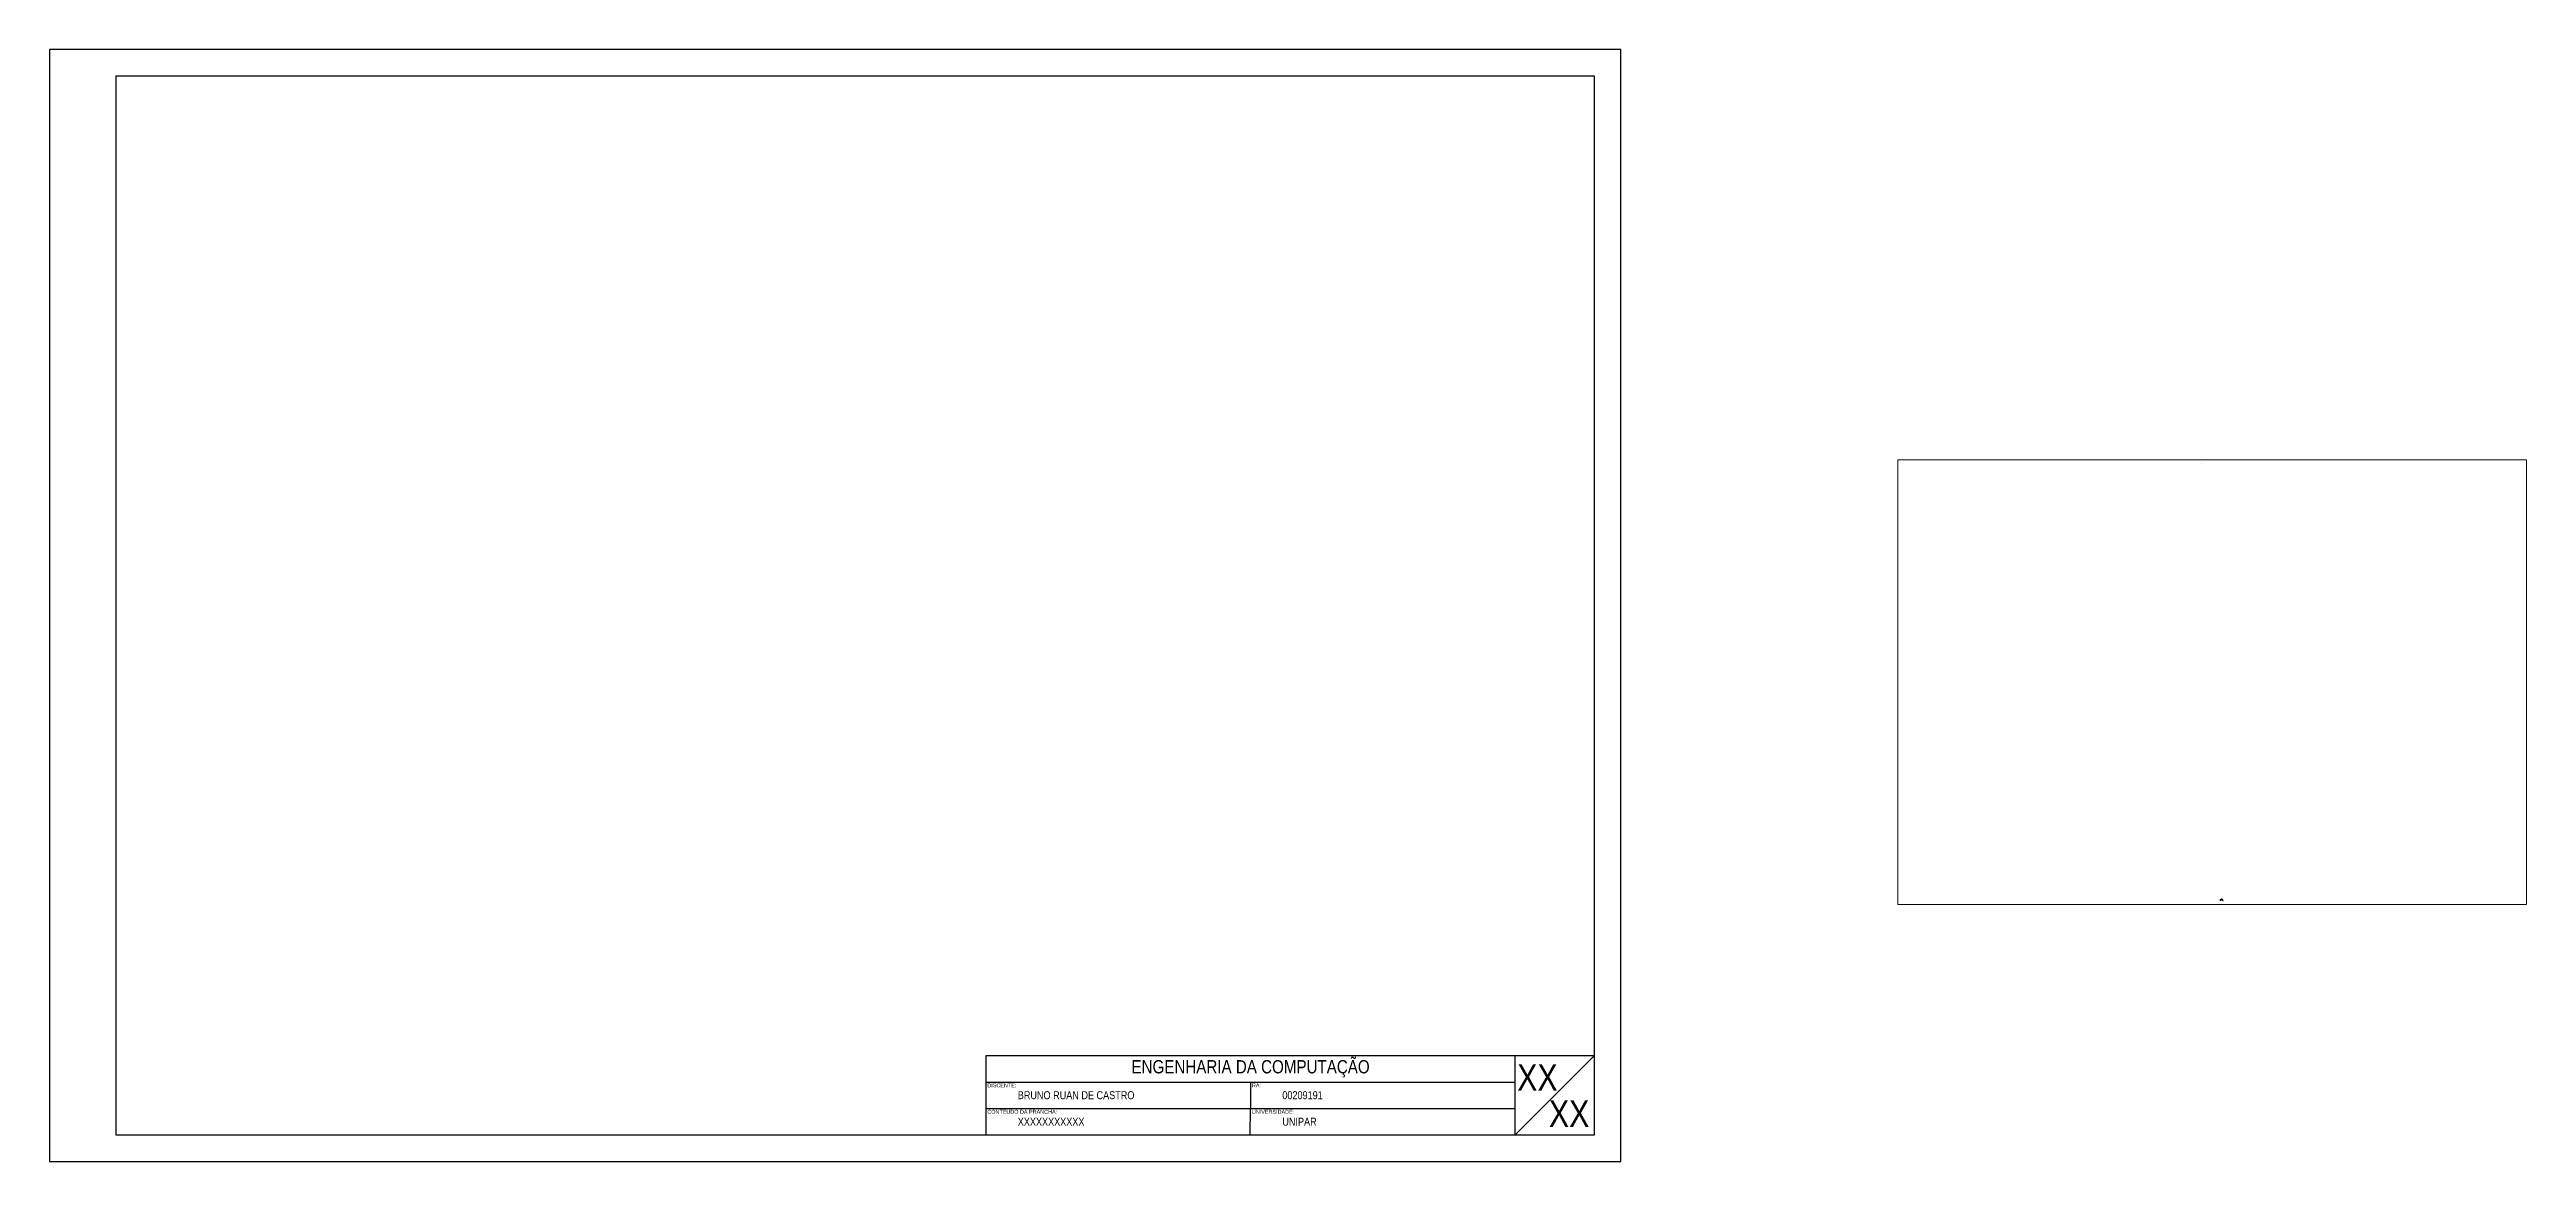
# Paper-space layout 'PAPEL A2' of a CAD drawing. Header units: millimetres. Extents: x -669 to 267, y -76 to 344.
# The model-space entities are those that its viewports show. They can reach past a viewport. Long polylines and large blocks are cut down to what shows.
import ezdxf

# ---------------------------------------------------------------- set-up
doc = ezdxf.new("R2010")
doc.units = ezdxf.units.MM
for name, color, linetype, lineweight in [('CARIMBO', 7, 'Continuous', 25), ('L.LARGA', 6, 'Continuous', 53), ('TX 4', 181, 'Continuous', 25)]:
    doc.layers.add(name, color=color, linetype=linetype, lineweight=lineweight)
doc.styles.get("Standard").update_dxf_attribs({"font": 'arial.ttf'})
doc.styles.add('TX4 1-1000', font='ARIALN.TTF', dxfattribs={"height": 3.6})
doc.styles.add('TX4 1-20', font='ARIALN.TTF', dxfattribs={"height": 0.076})
doc.styles.add('TX4 1-200', font='ARIALN.TTF', dxfattribs={"height": 0.76})
doc.dimstyles.new('Copy of COTA 1-200', dxfattribs={"dimscale": 2, "dimtxt": 0.2, "dimasz": 0.07, "dimexe": 0.05, "dimexo": 0.4, "dimgap": 0.03, "dimtad": 1, "dimzin": 1, "dimtxsty": 'Standard', "dimblk": 'OBLIQUE', "dimcen": 2.5, "dimdle": 0.05, "dimclrd": 256, "dimclrt": 2, "dimadec": 0, "dimazin": 0, "dimtfac": 1, "dimtmove": 0, "dimatfit": 3, "dimfxl": 0, "dimlwd": -1, "dimlwe": -1, "dimarcsym": 0})
doc.dimstyles.new('COTA 1-20', dxfattribs={"dimscale": 0.2, "dimtxt": 0.2, "dimasz": 0.07, "dimexe": 0.05, "dimexo": 0.4, "dimgap": 0.03, "dimtad": 1, "dimzin": 1, "dimtxsty": 'Standard', "dimblk": 'OBLIQUE', "dimcen": 2.5, "dimdle": 0.05, "dimclrd": 256, "dimclrt": 2, "dimadec": 0, "dimazin": 0, "dimtfac": 1, "dimtmove": 0, "dimatfit": 3, "dimfxl": 0, "dimlwd": -1, "dimlwe": -1, "dimarcsym": 0})
doc.dimstyles.new('COTA 1-50', dxfattribs={"dimscale": 0.5, "dimtxt": 0.2, "dimasz": 0.07, "dimexe": 0.05, "dimexo": 0.4, "dimgap": 0.03, "dimtad": 1, "dimzin": 1, "dimtxsty": 'Standard', "dimblk": 'OBLIQUE', "dimcen": 2.5, "dimdle": 0.05, "dimclrd": 256, "dimclrt": 2, "dimadec": 0, "dimazin": 0, "dimtfac": 1, "dimtmove": 0, "dimatfit": 3, "dimfxl": 0, "dimlwd": -1, "dimlwe": -1, "dimarcsym": 0})

# ---------------------------------------------------------------- blocks, each defined once
blk = doc.blocks.new('_Oblique')
at = {"color": 0, "linetype": 'ByBlock', "lineweight": -2}
blk.add_line((-0.5, -0.5), (0.5, 0.5), dxfattribs=at)
blk = doc.blocks.new('*D13')
at = {"layer": 'CARIMBO', "color": 0}
for p, q in [((3451, -5226), (3451, -5226)), ((3453, -5226), (3453, -5226))]:
    blk.add_line(p, q, dxfattribs=at)
at = {"layer": 'CARIMBO'}
blk.add_line((3451, -5226), (3453, -5226), dxfattribs=at)
at = {"layer": 'Defpoints', "color": 0}
for p in [(3451, -5226), (3453, -5226), (3453, -5226)]:
    blk.add_point(p, dxfattribs=at)
at = {"layer": 'CARIMBO', "xscale": 0.014, "yscale": 0.014, "zscale": 0.014, "rotation": 180}
blk.add_blockref('_Oblique', (3451, -5226), dxfattribs=at)
at = {"layer": 'CARIMBO', "xscale": 0.014, "yscale": 0.014, "zscale": 0.014}
blk.add_blockref('_Oblique', (3453, -5226), dxfattribs=at)
at = {"layer": 'CARIMBO', "color": 2, "insert": (3452, -5226), "char_height": 0.04, "attachment_point": 5}
blk.add_mtext('1,50', dxfattribs=at)
blk = doc.blocks.new('*D14')
at = {"layer": 'CARIMBO', "color": 0}
for p, q in [((3448, -5226), (3448, -5226)), ((3450, -5226), (3450, -5226))]:
    blk.add_line(p, q, dxfattribs=at)
at = {"layer": 'CARIMBO'}
blk.add_line((3448, -5226), (3450, -5226), dxfattribs=at)
at = {"layer": 'Defpoints', "color": 0}
for p in [(3448, -5226), (3450, -5226), (3450, -5226)]:
    blk.add_point(p, dxfattribs=at)
at = {"layer": 'CARIMBO', "xscale": 0.014, "yscale": 0.014, "zscale": 0.014, "rotation": 180}
blk.add_blockref('_Oblique', (3448, -5226), dxfattribs=at)
at = {"layer": 'CARIMBO', "xscale": 0.014, "yscale": 0.014, "zscale": 0.014}
blk.add_blockref('_Oblique', (3450, -5226), dxfattribs=at)
at = {"layer": 'CARIMBO', "color": 2, "insert": (3449, -5226), "char_height": 0.04, "attachment_point": 5}
blk.add_mtext('1,50', dxfattribs=at)
blk = doc.blocks.new('*D15')
at = {"layer": 'CARIMBO', "color": 0}
for p, q in [((3450, -5226), (3450, -5226)), ((3451, -5226), (3451, -5226))]:
    blk.add_line(p, q, dxfattribs=at)
at = {"layer": 'CARIMBO'}
blk.add_line((3450, -5226), (3451, -5226), dxfattribs=at)
at = {"layer": 'Defpoints', "color": 0}
for p in [(3450, -5226), (3451, -5226), (3451, -5226)]:
    blk.add_point(p, dxfattribs=at)
at = {"layer": 'CARIMBO', "xscale": 0.014, "yscale": 0.014, "zscale": 0.014, "rotation": 180}
blk.add_blockref('_Oblique', (3450, -5226), dxfattribs=at)
at = {"layer": 'CARIMBO', "xscale": 0.014, "yscale": 0.014, "zscale": 0.014}
blk.add_blockref('_Oblique', (3451, -5226), dxfattribs=at)
at = {"layer": 'CARIMBO', "color": 2, "insert": (3450, -5226), "char_height": 0.04, "attachment_point": 5}
blk.add_mtext('1,45', dxfattribs=at)
blk = doc.blocks.new('*D16')
at = {"layer": 'CARIMBO'}
blk.add_line((3461, -5216), (3469, -5211), dxfattribs=at)
at = {"layer": 'CARIMBO', "color": 0}
for p, q in [((3462, -5217), (3461, -5216)), ((3469, -5211), (3469, -5211))]:
    blk.add_line(p, q, dxfattribs=at)
at = {"layer": 'Defpoints', "color": 0}
for p in [(3462, -5217), (3469, -5211), (3470, -5212)]:
    blk.add_point(p, dxfattribs=at)
at = {"layer": 'CARIMBO', "xscale": 0.14, "yscale": 0.14, "zscale": 0.14}
for p, rotation in [((3461, -5216), 215.9999999999974), ((3469, -5211), 35.99999999999741)]:
    blk.add_blockref('_Oblique', p, dxfattribs=dict(at, rotation=rotation))
at = {"layer": 'CARIMBO', "color": 2, "insert": (3465, -5213), "char_height": 0.4, "attachment_point": 5, "rotation": 36}
blk.add_mtext('9,00', dxfattribs=at)
blk = doc.blocks.new('*D17')
at = {"layer": 'CARIMBO', "color": 0}
for p, q in [((3470, -5211), (3471, -5210)), ((3477, -5217), (3478, -5216))]:
    blk.add_line(p, q, dxfattribs=at)
at = {"layer": 'CARIMBO'}
blk.add_line((3471, -5210), (3478, -5216), dxfattribs=at)
at = {"layer": 'Defpoints', "color": 0}
for p in [(3470, -5212), (3477, -5217), (3478, -5216)]:
    blk.add_point(p, dxfattribs=at)
at = {"layer": 'CARIMBO', "xscale": 0.14, "yscale": 0.14, "zscale": 0.14}
for p, rotation in [((3471, -5210), 144.0000000000026), ((3478, -5216), 324.0000000000026)]:
    blk.add_blockref('_Oblique', p, dxfattribs=dict(at, rotation=rotation))
at = {"layer": 'CARIMBO', "color": 2, "insert": (3474, -5213), "char_height": 0.4, "attachment_point": 5, "rotation": 324}
blk.add_mtext('9,00', dxfattribs=at)
blk = doc.blocks.new('*D21')
at = {"layer": 'CARIMBO', "color": 0}
for p, q in [((3450, -5226), (3450, -5226)), ((3450, -5227), (3450, -5227))]:
    blk.add_line(p, q, dxfattribs=at)
at = {"layer": 'CARIMBO'}
blk.add_line((3450, -5226), (3450, -5227), dxfattribs=at)
at = {"layer": 'Defpoints', "color": 0}
for p in [(3450, -5226), (3450, -5227), (3450, -5227)]:
    blk.add_point(p, dxfattribs=at)
at = {"layer": 'CARIMBO', "xscale": 0.014, "yscale": 0.014, "zscale": 0.014}
for p, rotation in [((3450, -5226), 90), ((3450, -5227), 270)]:
    blk.add_blockref('_Oblique', p, dxfattribs=dict(at, rotation=rotation))
at = {"layer": 'CARIMBO', "color": 2, "insert": (3450, -5227), "char_height": 0.04, "attachment_point": 5, "rotation": 90}
blk.add_mtext('0,50', dxfattribs=at)
blk = doc.blocks.new('*D22')
at = {"layer": 'CARIMBO', "color": 0}
for p, q in [((3450, -5227), (3450, -5227)), ((3450, -5228), (3450, -5228))]:
    blk.add_line(p, q, dxfattribs=at)
at = {"layer": 'CARIMBO'}
blk.add_line((3450, -5228), (3450, -5227), dxfattribs=at)
at = {"layer": 'Defpoints', "color": 0}
for p in [(3450, -5227), (3450, -5227), (3450, -5228)]:
    blk.add_point(p, dxfattribs=at)
at = {"layer": 'CARIMBO', "xscale": 0.014, "yscale": 0.014, "zscale": 0.014}
for p, rotation in [((3450, -5227), 90), ((3450, -5228), 270)]:
    blk.add_blockref('_Oblique', p, dxfattribs=dict(at, rotation=rotation))
at = {"layer": 'CARIMBO', "color": 2, "insert": (3450, -5227), "char_height": 0.04, "attachment_point": 5, "rotation": 90}
blk.add_mtext('0,80', dxfattribs=at)
blk = doc.blocks.new('*D23')
at = {"layer": 'CARIMBO', "color": 0}
blk.add_line((3450, -5228), (3450, -5228), dxfattribs=at)
blk.add_line((3450, -5228), (3450, -5228), dxfattribs=at)
at = {"layer": 'CARIMBO'}
blk.add_line((3450, -5228), (3450, -5228), dxfattribs=at)
at = {"layer": 'Defpoints', "color": 0}
blk.add_point((3450, -5228), dxfattribs=at)
blk.add_point((3450, -5228), dxfattribs=at)
blk.add_point((3450, -5228), dxfattribs=at)
at = {"layer": 'CARIMBO', "xscale": 0.014, "yscale": 0.014, "zscale": 0.014}
for rotation in [270, 90]:
    blk.add_blockref('_Oblique', (3450, -5228), dxfattribs=dict(at, rotation=rotation))
at = {"layer": 'CARIMBO', "color": 2, "insert": (3450, -5228), "char_height": 0.04, "attachment_point": 5, "rotation": 90}
blk.add_mtext('0,50', dxfattribs=at)
blk = doc.blocks.new('*D24')
at = {"layer": 'CARIMBO'}
for p in [(3454, -5227), (3453, -5227)]:
    blk.add_line(p, (3453, -5227), dxfattribs=at)
at = {"layer": 'Defpoints', "color": 0}
blk.add_point((3453, -5227), dxfattribs=at)
blk.add_point((3453, -5227), dxfattribs=at)
at = {"layer": 'CARIMBO', "xscale": 0.014, "yscale": 0.014, "zscale": 0.014, "rotation": 205.8910064579323}
blk.add_blockref('_Oblique', (3453, -5227), dxfattribs=at)
at = {"layer": 'CARIMBO', "color": 2, "insert": (3453, -5227), "char_height": 0.04, "attachment_point": 5, "rotation": 25.891}
blk.add_mtext('R0,36', dxfattribs=at)
blk = doc.blocks.new('*D25')
at = {"layer": 'CARIMBO'}
for p in [(3452, -5227), (3454, -5227)]:
    blk.add_line(p, (3453, -5227), dxfattribs=at)
at = {"layer": 'Defpoints', "color": 0}
for p in [(3452, -5227), (3453, -5227)]:
    blk.add_point(p, dxfattribs=at)
at = {"layer": 'CARIMBO', "xscale": 0.014, "yscale": 0.014, "zscale": 0.014}
for p, rotation in [((3452, -5227), 6.753445306018815), ((3453, -5227), 186.7534453060188)]:
    blk.add_blockref('_Oblique', p, dxfattribs=dict(at, rotation=rotation))
at = {"layer": 'CARIMBO', "color": 2, "insert": (3454, -5227), "char_height": 0.04, "attachment_point": 5, "rotation": 6.7534}
blk.add_mtext('∅0,72', dxfattribs=at)
blk = doc.blocks.new('*D26')
at = {"layer": 'CARIMBO'}
for p in [(3447, -5227), (3448, -5227)]:
    blk.add_line(p, (3448, -5227), dxfattribs=at)
at = {"layer": 'Defpoints', "color": 0}
blk.add_point((3448, -5227), dxfattribs=at)
blk.add_point((3448, -5227), dxfattribs=at)
at = {"layer": 'CARIMBO', "xscale": 0.014, "yscale": 0.014, "zscale": 0.014}
for rotation in [169.6985821514093, 349.6985821514093]:
    blk.add_blockref('_Oblique', (3448, -5227), dxfattribs=dict(at, rotation=rotation))
at = {"layer": 'CARIMBO', "color": 2, "insert": (3447, -5227), "char_height": 0.04, "attachment_point": 5, "rotation": 349.6986}
blk.add_mtext('∅0,72', dxfattribs=at)
blk = doc.blocks.new('*D27')
at = {"layer": 'CARIMBO'}
for p in [(3447, -5226), (3448, -5227)]:
    blk.add_line(p, (3448, -5227), dxfattribs=at)
at = {"layer": 'Defpoints', "color": 0}
blk.add_point((3448, -5227), dxfattribs=at)
blk.add_point((3448, -5227), dxfattribs=at)
at = {"layer": 'CARIMBO', "xscale": 0.014, "yscale": 0.014, "zscale": 0.014, "rotation": 326.3188100458943}
blk.add_blockref('_Oblique', (3448, -5227), dxfattribs=at)
at = {"layer": 'CARIMBO', "color": 2, "insert": (3447, -5226), "char_height": 0.04, "attachment_point": 5, "rotation": 326.3188}
blk.add_mtext('R0,36', dxfattribs=at)
blk = doc.blocks.new('*D31')
at = {"layer": 'CARIMBO'}
blk.add_line((3486, -5231), (3483, -5233), dxfattribs=at)
at = {"layer": 'CARIMBO', "color": 0}
for p, q in [((3483, -5234), (3483, -5233)), ((3486, -5231), (3486, -5231))]:
    blk.add_line(p, q, dxfattribs=at)
at = {"layer": 'Defpoints', "color": 0}
for p in [(3483, -5233), (3483, -5234), (3486, -5231)]:
    blk.add_point(p, dxfattribs=at)
at = {"layer": 'CARIMBO', "xscale": 0.035, "yscale": 0.035, "zscale": 0.035}
for p, rotation in [((3483, -5233), 225.0000000000053), ((3486, -5231), 45.00000000000527)]:
    blk.add_blockref('_Oblique', p, dxfattribs=dict(at, rotation=rotation))
at = {"layer": 'CARIMBO', "color": 2, "insert": (3484, -5232), "char_height": 0.1, "attachment_point": 5, "rotation": 45}
blk.add_mtext('3,50', dxfattribs=at)
blk = doc.blocks.new('*D32')
at = {"layer": 'CARIMBO', "color": 0}
for p, q in [((3486, -5231), (3486, -5231)), ((3491, -5233), (3491, -5233))]:
    blk.add_line(p, q, dxfattribs=at)
at = {"layer": 'CARIMBO'}
blk.add_line((3486, -5231), (3491, -5233), dxfattribs=at)
at = {"layer": 'Defpoints', "color": 0}
for p in [(3486, -5231), (3490, -5234), (3491, -5233)]:
    blk.add_point(p, dxfattribs=at)
at = {"layer": 'CARIMBO', "xscale": 0.035, "yscale": 0.035, "zscale": 0.035}
for p, rotation in [((3486, -5231), 151.3249499368914), ((3491, -5233), 331.3249499368914)]:
    blk.add_blockref('_Oblique', p, dxfattribs=dict(at, rotation=rotation))
at = {"layer": 'CARIMBO', "color": 2, "insert": (3488, -5232), "char_height": 0.1, "attachment_point": 5, "rotation": 331.3249}
blk.add_mtext('5,16', dxfattribs=at)
blk = doc.blocks.new('*D33')
at = {"layer": 'CARIMBO', "color": 0}
for p, q in [((3483, -5234), (3483, -5234)), ((3490, -5234), (3490, -5234))]:
    blk.add_line(p, q, dxfattribs=at)
at = {"layer": 'CARIMBO'}
blk.add_line((3483, -5234), (3490, -5234), dxfattribs=at)
at = {"layer": 'Defpoints', "color": 0}
for p in [(3483, -5234), (3490, -5234), (3490, -5234)]:
    blk.add_point(p, dxfattribs=at)
at = {"layer": 'CARIMBO', "xscale": 0.035, "yscale": 0.035, "zscale": 0.035, "rotation": 180}
blk.add_blockref('_Oblique', (3483, -5234), dxfattribs=at)
at = {"layer": 'CARIMBO', "xscale": 0.035, "yscale": 0.035, "zscale": 0.035}
blk.add_blockref('_Oblique', (3490, -5234), dxfattribs=at)
at = {"layer": 'CARIMBO', "color": 2, "insert": (3487, -5234), "char_height": 0.1, "attachment_point": 5}
blk.add_mtext('7,00', dxfattribs=at)

msp = doc.modelspace()

# ---------------------------------------------------------------- linework, layer by layer
msp.add_line((3164.47, 1368.301), (3165.97, 1368.301))
at = {"layer": 'L.LARGA'}
for p, q in [((3448.093, -5226.252), (3449.593, -5226.252)), ((3449.593, -5228.052), (3448.093, -5228.052)), ((3449.593, -5226.252), (3449.593, -5228.052)), ((3449.593, -5226.752), (3451.043, -5226.752)), ((3451.043, -5227.552), (3449.593, -5227.552)), ((3452.543, -5226.252), (3451.043, -5226.252)), ((3451.043, -5226.252), (3451.043, -5228.052)), ((3451.043, -5226.752), (3451.043, -5227.552)), ((3451.043, -5228.052), (3452.543, -5228.052)), ((3483.428, -5233.658), (3485.903, -5231.183)), ((3490.428, -5233.658), (3483.428, -5233.658)), ((3485.903, -5231.183), (3490.428, -5233.658))]:
    msp.add_line(p, q, dxfattribs=at)
msp.add_lwpolyline([(3465.035, -5225.798), (3474.035, -5225.798), (3476.816, -5217.239), (3469.535, -5211.949), (3462.254, -5217.239)], close=True, dxfattribs=at)
for centre in [(3448.093, -5227.152), (3452.543, -5227.152)]:
    msp.add_circle(centre, 0.36, dxfattribs=at)
for centre, start, end in [((3448.093, -5227.152), 90, 270), ((3452.543, -5227.152), 270, 90)]:
    msp.add_arc(centre, 0.9, start, end, dxfattribs=at)

# ---------------------------------------------------------------- texts
at = {"layer": 'TX 4', "attachment_point": 1}
for s, width, heights, insert, char_height, style in [('DESENHO 01\\PEsc:1-20', 3.01229, [0], (3447.193, -5228.452), 0.076, 'TX4 1-20'), ('DESENHO 02\\PESC:1-200', 5.5361, [2.435], (3465.193, -5226.916), 0.76, 'TX4 1-200'), ('DESENHO 03\\PEsc:1-50', 3.01229, [0], (3483.49, -5235.122), 0.076, 'TX4 1-20')]:
    msp.add_mtext_dynamic_manual_height_columns(s, width=width, gutter_width=0.38, heights=heights, dxfattribs=dict(at, insert=insert, char_height=char_height, style=style))

# ---------------------------------------------------------------- dimensions: what is measured, and where the dimension line sits
at = {"layer": 'CARIMBO'}
for p1, p2, picture, middle in [((3448.447, -5227.217), (3447.739, -5227.088), '*D26', (3446.905, -5226.936)), ((3452.185, -5227.195), (3452.9, -5227.11), '*D25', (3453.663, -5227.02))]:
    dim = msp.add_diameter_dim_2p(p1=p1, p2=p2, dimstyle='COTA 1-20', dxfattribs=at)
    dim.commit()
    dim.dimension.update_dxf_attribs({"geometry": picture, "text_midpoint": middle, "dimtype": 163})
for center, mpoint, picture, middle in [((3448.093, -5227.152), (3447.793, -5226.953), '*D27', (3447.102, -5226.492)), ((3452.543, -5227.152), (3452.867, -5226.995), '*D24', (3453.443, -5226.716))]:
    dim = msp.add_radius_dim(center=center, mpoint=mpoint, dimstyle='COTA 1-20', dxfattribs=at)
    dim.commit()
    dim.dimension.update_dxf_attribs({"geometry": picture, "text_midpoint": middle, "dimtype": 164})
for base, p1, p2, picture, middle in [((3449.593, -5225.952), (3448.093, -5226.252), (3449.593, -5226.252), '*D14', (3448.843, -5225.922)), ((3451.043, -5225.949), (3449.593, -5226.252), (3451.043, -5226.252), '*D15', (3450.318, -5225.919)), ((3452.543, -5225.959), (3451.043, -5226.252), (3452.543, -5226.252), '*D13', (3451.793, -5225.929))]:
    dim = msp.add_linear_dim(base=base, p1=p1, p2=p2, dimstyle='COTA 1-20', dxfattribs=at)
    dim.commit()
    dim.dimension.update_dxf_attribs({"geometry": picture, "text_midpoint": middle})
for base, p1, p2, picture, middle in [((3450.318, -5226.752), (3449.593, -5226.252), (3449.593, -5226.752), '*D21', (3450.288, -5226.502)), ((3450.32, -5226.752), (3449.593, -5227.552), (3449.593, -5226.752), '*D22', (3450.29, -5227.152)), ((3450.313, -5227.552), (3449.593, -5228.052), (3449.593, -5227.552), '*D23', (3450.283, -5227.802))]:
    dim = msp.add_linear_dim(base=base, p1=p1, p2=p2, angle=90, dimstyle='COTA 1-20', dxfattribs=at)
    dim.commit()
    dim.dimension.update_dxf_attribs({"geometry": picture, "text_midpoint": middle})
for p1, p2, distance, dimstyle, picture, middle in [((3462.254, -5217.239), (3469.535, -5211.949), 1.584, 'Copy of COTA 1-200', '*D16', (3464.787, -5213.069)), ((3469.535, -5211.949), (3476.816, -5217.239), 1.945, 'Copy of COTA 1-200', '*D17', (3474.496, -5212.777)), ((3485.903, -5231.183), (3483.428, -5233.658), -0.383, 'COTA 1-50', '*D31', (3484.341, -5232.097)), ((3483.428, -5233.658), (3490.428, -5233.658), -0.329, 'COTA 1-50', '*D33', (3486.928, -5233.912)), ((3485.903, -5231.183), (3490.428, -5233.658), 0.437, 'COTA 1-50', '*D32', (3488.411, -5231.972))]:
    dim = msp.add_aligned_dim(p1=p1, p2=p2, distance=distance, dimstyle=dimstyle, dxfattribs=at)
    dim.commit()
    dim.dimension.update_dxf_attribs({"geometry": picture, "text_midpoint": middle})

psp = doc.layouts.new('PAPEL A2')

# ---------------------------------------------------------------- linework, layer by layer
at = {"layer": 'CARIMBO'}
for p, q in [((-314.98, -36.05), (-84.98, -36.05)), ((-314.98, -66.05), (-314.98, -36.05)), ((-114.98, -66.05), (-114.98, -36.05)), ((-114.98, -66.05), (-84.98, -36.05)), ((-84.98, -66.05), (-84.98, -36.05)), ((-314.98, -46.05), (-114.98, -46.05)), ((-214.98, -46.05), (-214.98, -56.05)), ((-314.98, -56.05), (-114.98, -56.05)), ((-215.09, -66.05), (-214.98, -56.05)), ((-314.98, -66.05), (-84.98, -66.05))]:
    psp.add_line(p, q, dxfattribs=at)
for points in [[(-668.98, -76.05), (-74.98, -76.05), (-74.98, 343.95), (-668.98, 343.95)], [(-643.98, -66.05), (-84.98, -66.05), (-84.98, 333.95), (-643.98, 333.95)]]:
    psp.add_lwpolyline(points, close=True, dxfattribs=at)

# ---------------------------------------------------------------- texts
at = {"layer": 'CARIMBO', "style": 'TX4 1-1000'}
for s, width, insert, char_height, attachment_point in [('ENGENHARIA DA COMPUTAÇÃO', 200, (-214.98, -41.05), 5, 5), ('DISCENTE:', 56.6858, (-314.48, -46.55), 1.5, 1), ('RA:', 56.6858, (-214.48, -46.55), 1.5, 1), ('XX', 24.9406, (-114.2, -39.35), 10, 1), ('CONTEÚDO DA PRANCHA:', 56.6858, (-314.48, -56.55), 1.5, 1), ('^IBRUNO RUAN DE CASTRO', 100, (-314.98, -51.05), 3, 4), ('^I00209191', 100, (-214.98, -51.05), 3, 4), ('XX', 24.9406, (-102.21, -53.02), 10, 1), ('^IXXXXXXXXXXX', 100, (-314.98, -61.05), 3, 4), ('UNIVERSIDADE:', 56.6858, (-214.48, -56.55), 1.5, 1), ('^IUNIPAR', 100, (-214.98, -61.05), 3, 4)]:
    psp.add_mtext_dynamic_manual_height_columns(s, width=width, gutter_width=18, heights=[0], dxfattribs=dict(at, insert=insert, char_height=char_height, attachment_point=attachment_point))

# ---------------------------------------------------------------- viewports
at = {"layer": 'CARIMBO'}
psp.add_viewport(center=(148.51, 104.99), size=(237.61, 167.9787), view_center_point=(3325.212, -1937.807), view_height=6714.46596, dxfattribs=at)

doc.saveas('drawing.dxf')
